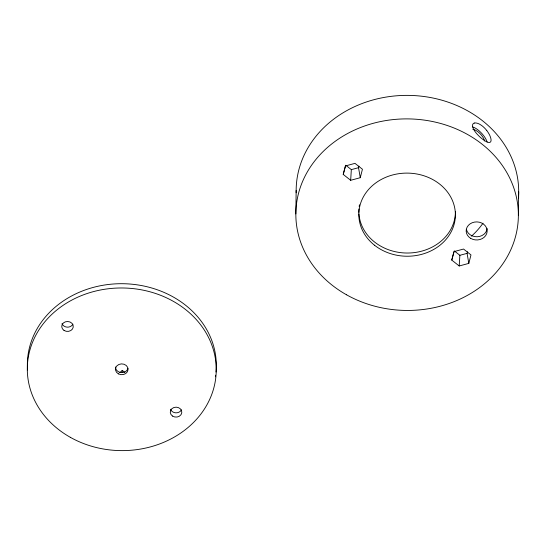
<?xml version="1.0" encoding="UTF-8"?>
<svg xmlns="http://www.w3.org/2000/svg" width="546" height="546" viewBox="0 0 546 546"><rect width="100%" height="100%" fill="white"/><g stroke="black" fill="none" stroke-linecap="round" stroke-linejoin="round"><path stroke-width="0.82" d="M122.236 372.522L122.263 370.386L124.904 372.474M295.83 213.93L296.157 190.417M518.372 215.404L518.7 191.899M350.668 180.296L343.222 174.42L345.386 165.957L354.989 163.363L362.435 169.24L360.271 177.703L350.668 180.296L351.324 169.629L345.741 165.22M459.213 265.97L451.767 260.094L453.931 251.631L463.534 249.044L470.98 254.914L468.816 263.384L459.213 265.97L459.868 255.303L454.286 250.901M360.271 177.703L358.531 167.683L358.934 166.1M468.816 263.384L467.076 253.364L467.478 251.774M343.222 174.42L345.536 165.991M451.767 260.094L454.081 251.665M119.847 372.652L122.263 370.386M474.303 123.075L473.812 123.259A12.524 5.242 39.6 0 0 473.751 129.518L474.235 130.344A12.619 5.098 42.5 0 0 477.573 134.609L478.378 135.442A12.606 4.894 45.4 0 0 481.777 138.534L482.637 139.216A12.606 4.682 48.2 0 0 485.892 141.366L486.623 141.742A12.619 4.47 51 0 0 489.585 142.438L490.008 142.322A12.524 4.204 53.7 0 0 490.069 136.056L489.66 135.162A12.619 4.47 51 0 0 486.739 130.474M351.324 169.629L358.531 167.683M459.868 255.303L467.076 253.364M486.739 130.501L486.015 129.593A12.606 4.682 48.2 0 0 482.766 126.358L481.9 125.689A12.606 4.894 45.4 0 0 478.494 123.669L477.682 123.376A12.619 5.098 42.5 0 0 474.303 123.048M472.829 126.986A12.599 4.791 46.8 0 1 487.107 142.09M296.178 192.772A111.275 95.782 0.8 0 1 410.094 95.414A111.275 95.782 0.8 0 1 518.434 198.157M487.162 228.542A10.497 9.036 0.8 0 1 477.184 236.759A10.497 9.036 0.8 0 1 466.366 229.279M455.432 211.404A48.287 41.564 0.8 0 1 408.858 253.01A48.287 41.564 0.8 0 1 358.961 214.012M358.872 212.353A48.287 41.564 0.8 0 1 358.927 209.002M359.179 206.49A48.287 41.564 0.8 0 1 359.445 204.825M483.005 223.198A88.179 75.901 0.8 0 1 471.478 236.172M472.843 129.538A8.92 3.392 46.8 0 1 479.798 133.388A8.92 3.392 46.8 0 1 484.575 140.991M27.559 369.983A94.478 81.32 0.8 0 1 122.632 283.708A94.478 81.32 0.8 0 1 215.991 372.031M215.615 375.204A94.478 81.32 0.8 0 1 215.377 376.788M127.955 368.345A6.299 5.419 0.8 0 1 120.994 372.536A6.299 5.419 0.8 0 1 115.513 366.912M72.884 324.133A5.774 4.969 0.8 0 1 67.233 327.15A5.774 4.969 0.8 0 1 62.019 323.56M181.429 409.807A5.774 4.969 0.8 0 1 175.778 412.824A5.774 4.969 0.8 0 1 170.57 409.241M346.478 294.765A111.275 95.782 0.8 0 0 518.215 220.106A111.275 95.782 0.8 0 0 356.606 129.136A111.275 95.782 0.8 0 0 346.478 294.765M470.652 238.329A10.497 9.036 0.8 0 0 487.114 231.743A10.497 9.036 0.8 0 0 472.201 222.741A10.497 9.036 0.8 0 0 470.652 238.329M374.549 245.25A48.287 41.564 0.8 0 0 454.265 223.758A48.287 41.564 0.8 0 0 392.492 175A48.287 41.564 0.8 0 0 374.549 245.25M70.304 437.305A94.478 81.32 0.8 0 0 216.12 373.914A94.478 81.32 0.8 0 0 78.904 296.676A94.478 81.32 0.8 0 0 70.304 437.305M118.4 373.867A6.299 5.419 0.8 0 0 128.071 369.546A6.299 5.419 0.8 0 0 118.857 364.482A6.299 5.419 0.8 0 0 118.4 373.867M64.012 330.412A5.774 4.969 0.8 0 0 73.232 327.102A5.774 4.969 0.8 0 0 65.261 321.874A5.774 4.969 0.8 0 0 64.012 330.412M172.563 416.086A5.774 4.969 0.8 0 0 181.777 412.776A5.774 4.969 0.8 0 0 173.805 407.548A5.774 4.969 0.8 0 0 172.563 416.086"/></g></svg>
